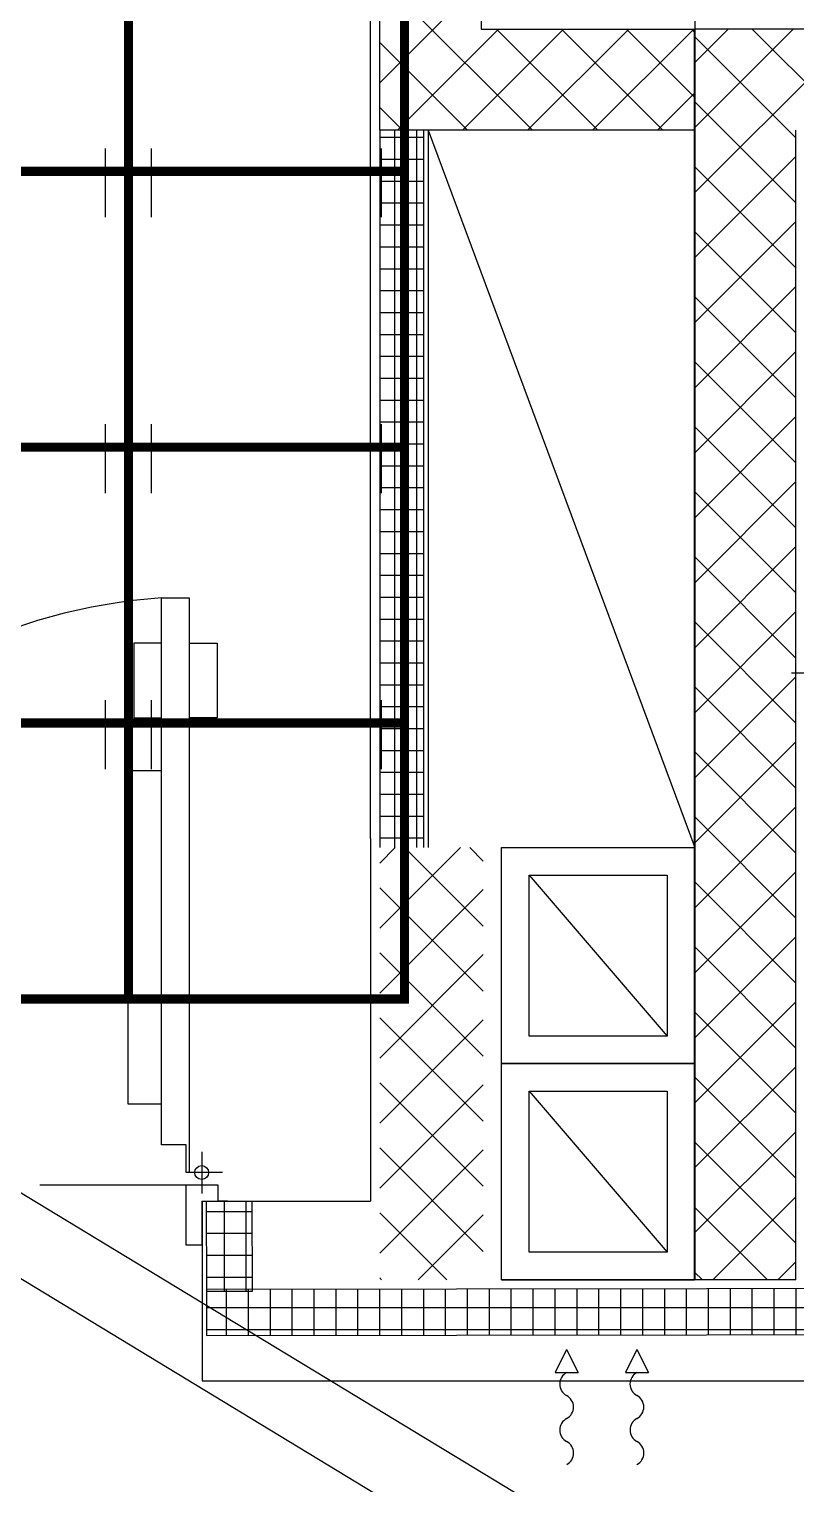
# Model space of a CAD drawing. Header units: millimetres. Extents: x 24747 to 137666, y -34589 to 43444.
# Drawn here: x 112080.7 to 112247.5, y 40323.9 to 40640.3 of the extents above; entities that cross this region are included whole.
import ezdxf

# ---------------------------------------------------------------- set-up
doc = ezdxf.new("R2010")
doc.units = ezdxf.units.MM
doc.header["$LTSCALE"] = 10
doc.linetypes.add('ACAD_ISO02W100', pattern=[15, 12, -3])
doc.linetypes.add('HIDDEN2', pattern=[4.7625, 3.175, -1.5875])
for name, color, linetype in [('EPC INTERRATO DEFINITIVO PILASTRI', 5, 'Continuous'), ('MR_MURATURA REI 120', 41, 'Continuous'), ('Pannelli', 7, 'Continuous'), ('VVF-SIMBOLI', 1, 'Continuous'), ('X_Ascensori', 6, 'Continuous'), ('X_cavedi', 20, 'Continuous'), ('X_LINEE SCARICO', 1, 'Continuous'), ('X_MURI', 3, 'Continuous'), ('X_Serramenti Int', 1, 'Continuous')]:
    doc.layers.add(name, color=color, linetype=linetype)
doc.layers.add('EPC RETINI PIANO INTERRATO DEFINITIVO', color=4, linetype='Continuous', lineweight=0)
pattern_1 = [(45, (115279.709, -15009.218), (-7.0710678, 7.0710678), []), (135, (115279.709, -15009.218), (-7.0710678, -7.0710678), [])]

# ---------------------------------------------------------------- blocks, each defined once
blk = doc.blocks.new('porta 120 metallica')
blk.add_line((66, 71.65), (66, -78.72))
at = {"linetype": 'ByBlock'}
for p, q in [((0.09, -10.75), (0.09, -1.73)), ((-4.42, -6.24), (3.42, -6.24))]:
    blk.add_line(p, q, dxfattribs=at)
at = {"color": 5, "linetype": 'HIDDEN2'}
blk.add_line((3.5, -3.53), (123.5, -3.53), dxfattribs=at)
at = {"linetype": 'ByBlock'}
for points in [[(-3.5, 0), (-3.5, -3.53), (3.5, -3.53), (3.5, 9.47), (0, 9.47), (0, 0)], [(123.5, -3.53), (123.5, 9.47), (127, 9.47), (127, 0), (130.5, 0), (130.5, -3.53)], [(8.79, -12.27), (8.79, -131.24), (3.49, -131.24), (3.49, -131.24), (2.79, -131.24), (2.79, -6.24), (3.49, -6.24), (3.49, -12.27)]]:
    blk.add_lwpolyline(points, close=True, dxfattribs=at)
for points in [[(2.8, -121.42), (-3.26, -121.42), (-3.26, -105.12), (2.79, -105.12)], [(8.79, -121.42), (14.85, -121.42), (14.85, -105.12), (8.79, -105.12)]]:
    blk.add_lwpolyline(points, dxfattribs=at)
blk.add_circle((0.09, -6.24), 1.51, dxfattribs=at)
at = {"color": 5, "linetype": 'HIDDEN2'}
blk.add_arc((0.02, -7.99), 123.56, 274.0732, 2.0664, dxfattribs=at)
blk = doc.blocks.new('A$C7C63278F')
at = {"layer": 'X_Ascensori'}
blk.add_line((42344.8, 21548.25, 0), (42361.3, 21548.25, 0), dxfattribs=at)

msp = doc.modelspace()

# ---------------------------------------------------------------- hatches: boundary and pattern name
at = {"layer": 'EPC RETINI PIANO INTERRATO DEFINITIVO'}
h = msp.add_hatch(dxfattribs=at)
h.set_pattern_fill('_USER', color=256, scale=10, angle=45, style=0, double=1, pattern_type=0)
h.set_pattern_definition(pattern_1)
h.paths.add_polyline_path([(112178.99845, 40778.31321), (112156.99745, 40778.31307), (112156.99845, 40618.32093), (112225.44397, 40618.32093), (112225.44462, 40640.32093), (112178.99845, 40640.32093)])
h.paths.add_polyline_path([(112165.51955, 40691.71364), (112185.39531, 40691.71364), (112185.39531, 40676.3174), (112165.51955, 40676.3174)], flags=24)
h = msp.add_hatch(dxfattribs=at)
h.set_pattern_fill('_USER', color=256, scale=10, angle=45, style=0, double=1, pattern_type=0)
h.set_pattern_definition([(45, (157624.513, 6383.593), (-7.0710678, 7.0710678), []), (135, (157624.513, 6383.593), (-7.0710678, -7.0710678), [])])
h.paths.add_polyline_path([(112614.44393, 40635.3609), (112614.44378, 40640.32093), (112419.94807, 40640.32093), (112225.45743, 40640.32093), (112225.45743, 40635.33162), (112225.45222, 40635.33162), (112225.44438, 40368.30263), (112247.44438, 40368.30263), (112247.45176, 40618.32093), (112412.45176, 40618.32093), (112412.44438, 40368.30263), (112419.94807, 40368.30263), (112427.45176, 40368.30263), (112427.44438, 40618.32093), (112592.44439, 40618.32093), (112592.45176, 40368.30263), (112614.45176, 40368.30263)])
h = msp.add_hatch(dxfattribs=at)
h.set_pattern_fill('_USER', color=256, scale=10, angle=45, style=0, double=1, pattern_type=0)
h.set_pattern_definition(pattern_1)
h.paths.add_polyline_path([(112156.99845, 40462.30263), (112179.49844, 40462.30263), (112179.49844, 40368.30263), (112156.99845, 40368.30263)])
at = {"layer": 'MR_MURATURA REI 120'}
h = msp.add_hatch(dxfattribs=at)
h.set_pattern_fill('NET', color=256, scale=1.5, angle=90, style=0)
h.set_pattern_definition([(90, (115279.709, -15009.2183), (-4.7625, 3e-16), []), (180, (115279.709, -15009.2183), (-6e-16, -4.7625), [])])
h.paths.add_polyline_path([(112166.52372, 40618.32093), (112156.99845, 40618.32093), (112156.99845, 40462.30263), (112166.52528, 40462.30263)])
h = msp.add_hatch(dxfattribs=at)
h.set_pattern_fill('NET', color=256, scale=1.5, angle=270, style=0)
h.set_pattern_definition([(90, (81881.331, 44845.6234), (4.7625, 3e-16), []), (360, (81881.331, 44845.6234), (6e-16, -4.7625), [])])
h.paths.add_polyline_path([(112129.27607, 40385.36798), (112119.27607, 40385.36798), (112119.3084, 40365.84445), (112129.3084, 40365.84445)])
h = msp.add_hatch(dxfattribs=at)
h.set_pattern_fill('NET', color=256, scale=1.5, angle=180, style=0)
h.set_pattern_definition([(7e-15, (116628.996, 70604.1366), (6e-16, -4.7625), []), (270, (116628.996, 70604.1366), (-4.7625, -9e-16), [])])
h.paths.add_polyline_path([(112282.39908, 40356.3796), (112282.39908, 40366.3796), (112119.30788, 40366.16058), (112119.30788, 40356.15903)])

# ---------------------------------------------------------------- linework, layer by layer
at = {"layer": 'EPC INTERRATO DEFINITIVO PILASTRI'}
for p, q in [((112225.45743, 40635.33162, 0), (112225.45743, 40640.32093, 0)), ((112419.94807, 40640.32093, 0), (112225.45743, 40640.32093, 0)), ((112225.45743, 40635.33162, 0), (112225.45743, 40640.32093, 0)), ((112419.94807, 40640.32093, 0), (112225.45743, 40640.32093, 0)), ((112225.45743, 40635.33162, 0), (112225.45743, 40640.32093, 0)), ((112411.43304, 40640.32093, 0), (112225.45743, 40640.32093, 0)), ((112225.45743, 40635.33162, 0), (112225.45743, 40640.32093, 0)), ((112411.43304, 40640.32093, 0), (112225.45743, 40640.32093, 0)), ((112225.44438, 40368.30263, 0), (112225.45222, 40635.3609, 0)), ((112225.44438, 40368.30263, 0), (112225.45222, 40635.3609, 0)), ((112247.44438, 40368.30263, 0), (112247.45176, 40618.32093, 0)), ((112247.44438, 40368.30263, 0), (112247.45176, 40618.32093, 0)), ((112247.44438, 40368.30263, 0), (112225.44438, 40368.30263, 0)), ((112247.44438, 40368.30263, 0), (112225.44438, 40368.30263, 0))]:
    msp.add_line(p, q, dxfattribs=at)
at = {"layer": 'EPC INTERRATO DEFINITIVO PILASTRI', "elevation": 0}
msp.add_lwpolyline([(112156.99845, 40778.31307), (112178.99845, 40778.31321), (112178.99845, 40640.32093), (112225.44462, 40640.32093), (112225.44397, 40618.32093), (112156.99845, 40618.32093), (112156.99745, 40778.31307)], dxfattribs=at)
at = {"layer": 'MR_MURATURA REI 120'}
msp.add_line((112156.99845, 40618.32093, 0), (112156.99845, 40462.30263, 0), dxfattribs=at)
at = {"layer": 'MR_MURATURA REI 120', "elevation": 0}
for points in [[(112166.52372, 40618.32093), (112166.52528, 40462.3091)], [(112119.27607, 40385.36798), (112119.3084, 40365.84445), (112129.3084, 40365.84445), (112129.27607, 40385.36798)], [(112282.39908, 40356.3796), (112282.39908, 40356.3796), (112282.39908, 40366.3796), (112119.30788, 40366.16058), (112119.30788, 40356.15903), (112282.39908, 40356.3796)]]:
    msp.add_lwpolyline(points, dxfattribs=at)
at = {"layer": 'Pannelli', "color": 2}
for p, q in [((112097.36054, 40599.38259), (112097.36054, 40614.38259)), ((112107.36054, 40599.38259), (112107.36054, 40614.38259)), ((112157.36054, 40599.38259), (112157.36054, 40614.38259)), ((112097.36054, 40539.38259), (112097.36054, 40554.38259)), ((112107.36054, 40539.38259), (112107.36054, 40554.38259)), ((112157.36054, 40539.38259), (112157.36054, 40554.38259)), ((112097.36054, 40479.38259), (112097.36054, 40494.38259)), ((112107.36054, 40479.38259), (112107.36054, 40494.38259)), ((112157.36054, 40479.38259), (112157.36054, 40494.38259))]:
    msp.add_line(p, q, dxfattribs=at)
at = {"layer": 'Pannelli', "color": 2, "const_width": 2}
for points in [[(112042.36054, 40669.38259), (112042.36054, 40609.38259), (112102.36054, 40609.38259), (112102.36054, 40669.38259), (112042.36054, 40669.38259)], [(112102.36054, 40669.38259), (112102.36054, 40609.38259), (112162.36054, 40609.38259), (112162.36054, 40669.38259), (112102.36054, 40669.38259)], [(112042.36054, 40609.38259), (112042.36054, 40549.38259), (112102.36054, 40549.38259), (112102.36054, 40609.38259), (112042.36054, 40609.38259)], [(112102.36054, 40609.38259), (112102.36054, 40549.38259), (112162.36054, 40549.38259), (112162.36054, 40609.38259), (112102.36054, 40609.38259)], [(112042.36054, 40549.38259), (112042.36054, 40489.38259), (112102.36054, 40489.38259), (112102.36054, 40549.38259), (112042.36054, 40549.38259)], [(112102.36054, 40549.38259), (112102.36054, 40489.38259), (112162.36054, 40489.38259), (112162.36054, 40549.38259), (112102.36054, 40549.38259)], [(112042.36054, 40489.38259), (112042.36054, 40429.38259), (112102.36054, 40429.38259), (112102.36054, 40489.38259), (112042.36054, 40489.38259)], [(112102.36054, 40489.38259), (112102.36054, 40429.38259), (112162.36054, 40429.38259), (112162.36054, 40489.38259), (112102.36054, 40489.38259)]]:
    msp.add_lwpolyline(points, dxfattribs=at)
at = {"layer": 'VVF-SIMBOLI'}
for p, q in [((112197.59054, 40353.10285, 0), (112195.09626, 40348.1, 0)), ((112197.59054, 40353.10285, 0), (112200.09626, 40348.10571, 0)), ((112197.59054, 40353.10285, 0), (112200.09626, 40348.10571, 0)), ((112212.87124, 40353.12032), (112210.37696, 40348.11746)), ((112212.87124, 40353.12032), (112215.37695, 40348.12318)), ((112195.09626, 40348.1, 0), (112200.09626, 40348.10571, 0)), ((112210.37696, 40348.11746), (112215.37695, 40348.12318))]:
    msp.add_line(p, q, dxfattribs=at)
for centre, start, end in [((112198.93245, 40345.60438, 0), 118.1379836, 241.9930097), ((112214.21315, 40345.62185), 118.1379836, 241.9930097), ((112196.2715, 40340.60134, 0), 298.1379836, 61.9930097), ((112211.5522, 40340.6188), 298.1379836, 61.9930097), ((112198.94388, 40335.60439, 0), 118.1379836, 241.9930097), ((112214.22458, 40335.62186), 118.1379836, 241.9930097), ((112196.28293, 40330.60134, 0), 298.1379836, 61.9930097), ((112211.56363, 40330.61881), 298.1379836, 61.9930097)]:
    msp.add_arc(centre, 2.83333, start, end, dxfattribs=at)
at = {"layer": 'X_cavedi', "ltscale": 0.5}
msp.add_line((112167.52372, 40618.32035, 0), (112225.45743, 40462.30263, 0), dxfattribs=at)
at = {"layer": 'X_cavedi', "ltscale": 30}
for p, q in [((112189.45743, 40456.30263, 0), (112219.45743, 40421.30263, 0)), ((112189.45743, 40409.30263, 0), (112219.45743, 40374.30263, 0))]:
    msp.add_line(p, q, dxfattribs=at)
at = {"layer": 'X_cavedi', "ltscale": 30, "elevation": 0}
for points in [[(112183.45743, 40462.30263), (112225.45743, 40462.30263), (112225.45743, 40415.30263), (112183.45743, 40415.30263)], [(112189.45743, 40456.30263), (112219.45743, 40456.30263), (112219.45743, 40421.30263), (112189.45743, 40421.30263)], [(112183.45743, 40415.30263), (112225.45743, 40415.30263), (112225.45743, 40368.30263), (112183.45743, 40368.30263)], [(112189.45743, 40409.30263), (112219.45743, 40409.30263), (112219.45743, 40374.30263), (112189.45743, 40374.30263)]]:
    msp.add_lwpolyline(points, close=True, dxfattribs=at)
at = {"layer": 'X_LINEE SCARICO', "linetype": 'ACAD_ISO02W100', "ltscale": 4}
for p, q in [((111849.05553, 40508.01471), (112366.28179, 40194.23144)), ((111953.28439, 40463.49681), (112351.72221, 40221.77838))]:
    msp.add_line(p, q, dxfattribs=at)
at = {"layer": 'X_MURI'}
for q in [(112154.99845, 40784.3274, 0), (112154.99845, 40385.36798, 0)]:
    msp.add_line((112154.99845, 40464.3091, 0), q, dxfattribs=at)
at = {"layer": 'X_MURI', "ltscale": 30}
for p, q in [((112225.45743, 40776.32093, 0), (112225.45743, 40376.32093, 0)), ((112118.28519, 40385.36798, 0), (112154.99845, 40385.36798, 0)), ((112118.37262, 40385.36798, 0), (112118.37262, 40346.32093, 0)), ((112183.45743, 40368.30263, 0), (112225.44462, 40368.3014, 0)), ((112118.37262, 40346.3274, 0), (112186.49, 40346.3274, 0)), ((112118.37262, 40346.32117, 0), (112284.63321, 40346.31971, 0))]:
    msp.add_line(p, q, dxfattribs=at)
at = {"layer": 'X_MURI', "elevation": 0}
for points in [[(112225.44462, 40368.3014), (112225.44462, 40640.32093)], [(112167.52372, 40618.32094), (112167.52528, 40462.30911)]]:
    msp.add_lwpolyline(points, dxfattribs=at)
at = {"layer": 'X_MURI', "ltscale": 30, "elevation": 0}
msp.add_lwpolyline([(112123.89855, 40385.36798), (112121.87262, 40385.36798)], dxfattribs=at)
at = {"layer": 'X_Serramenti Int', "elevation": 0}
msp.add_lwpolyline([(112109.56349, 40478.97128), (112102.18339, 40478.97128), (112102.18339, 40406.56196), (112109.56349, 40406.56196)], close=True, dxfattribs=at)

# ---------------------------------------------------------------- block references
at = {"layer": 'X_Ascensori'}
msp.add_blockref('A$C7C63278F', (69901.71182, 18952.05157), dxfattribs=at)
at = {"layer": 'X_Serramenti Int', "rotation": 180}
msp.add_blockref('porta 120 metallica', (112118.35743, 40385.36798, 0), dxfattribs=at)

doc.saveas('drawing.dxf')
